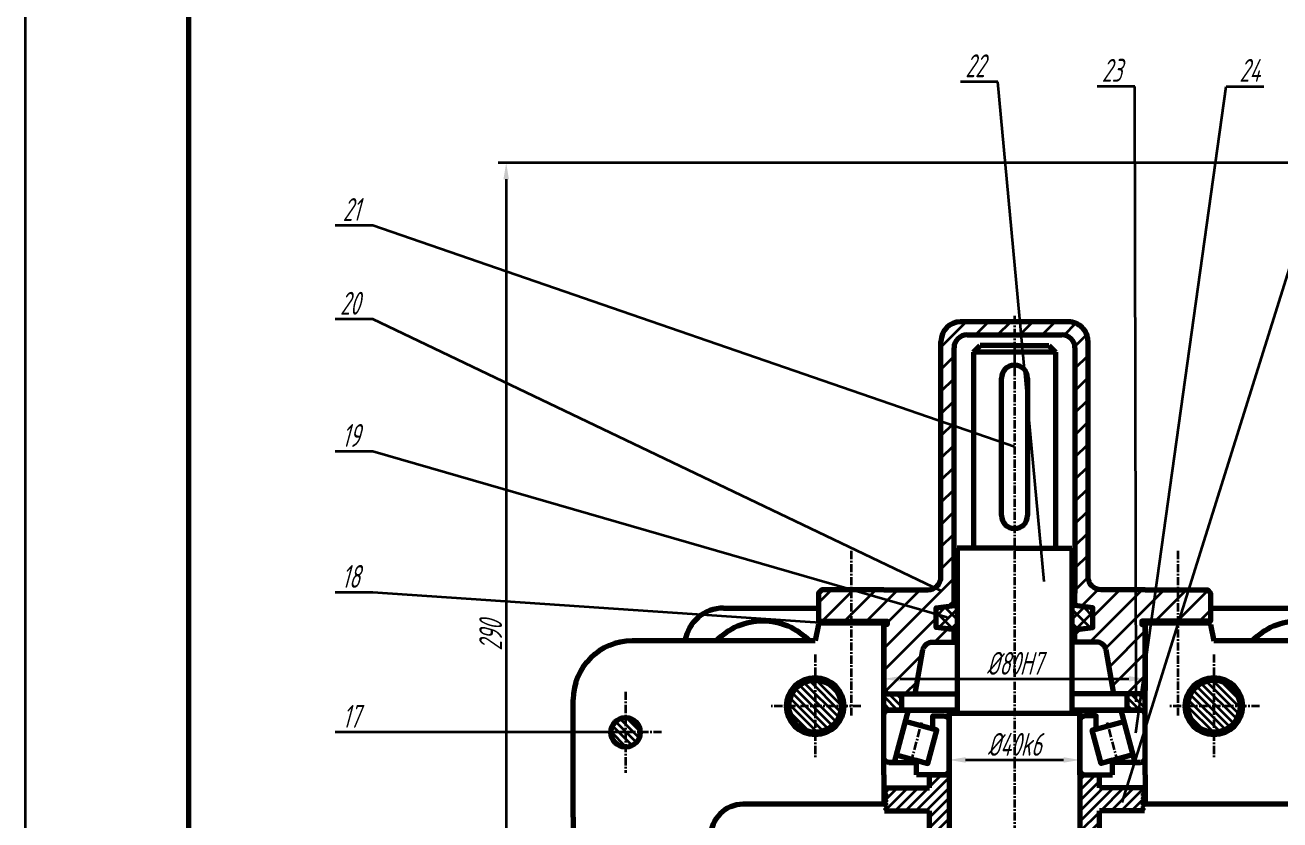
# Model space of a CAD drawing. Header units: millimetres. Extents: x 0 to 4732, y -441 to 1125.
# Drawn here: x 3259.9 to 3451.8, y 483.6 to 605.2 of the extents above; entities that cross this region are included whole.
import ezdxf
from ezdxf import colors
from ezdxf.entities.mleader import LeaderData, LeaderLine
from ezdxf.math import Vec2, Vec3

# ---------------------------------------------------------------- set-up
doc = ezdxf.new("R2010")
doc.units = ezdxf.units.MM
doc.linetypes.add('CENTER', pattern=[2, 1.25, -0.25, 0.25, -0.25])
for name, color, linetype, lineweight in [('0粗实线', 7, 'Continuous', 70), ('0细实线', 7, 'Continuous', 35), ('1', 1, 'CENTER', 35), ('标注', 6, 'Continuous', 35), ('箱体', 3, 'Continuous', 70), ('粗实线', 7, 'Continuous', 70)]:
    doc.layers.add(name, color=color, linetype=linetype, lineweight=lineweight)
for name, color, linetype in [('1剖面线', 7, 'Continuous'), ('bear1', 7, 'Continuous'), ('bear2', 7, 'CENTER'), ('紧固件', 2, 'Continuous'), ('轴承盖', 4, 'Continuous')]:
    doc.layers.add(name, color=color, linetype=linetype)
doc.styles.add('数字', font='isocp.shx', dxfattribs={"width": 0.7, "oblique": 15, "height": 3.5})
doc.styles.add('数字字母', font='isocp.shx', dxfattribs={"width": 0.7, "oblique": 15, "height": 3.5})
doc.dimstyles.new('数字标注', dxfattribs={"dimtxt": 3.5, "dimasz": 2.5, "dimexe": 1.25, "dimexo": 0.625, "dimtad": 1, "dimtxsty": '数字', "dimcen": 2.5, "dimadec": 0, "dimazin": 0, "dimtfac": 1, "dimtmove": 0, "dimatfit": 3, "dimfxl": 1, "dimlwd": 35, "dimlwe": 35, "dimarcsym": 0})
pattern_1 = [(135, (2691.4146, -145.8167), (-0.561266, -0.561266), [])]

# ---------------------------------------------------------------- blocks, each defined once
blk = doc.blocks.new('*D62')
at = {"layer": 'Defpoints', "color": 0, "lineweight": 15, "transparency": 16777216}
for p in [(3606.22, 584.15), (3333.46, 439.53), (3338.78, 439.53)]:
    blk.add_point(p, dxfattribs=at)
at = {"layer": '标注', "color": 0, "linetype": 'Continuous', "lineweight": 35, "transparency": 16777216}
for p, q in [((3605.59, 584.15), (3332.21, 584.15)), ((3333.46, 581.65), (3333.46, 442.03)), ((3338.16, 439.53), (3332.21, 439.53))]:
    blk.add_line(p, q, dxfattribs=at)
at = {"layer": '标注', "color": 0, "lineweight": 15, "transparency": 16777216}
for points in [[(3333.04, 581.65), (3333.87, 581.65), (3333.46, 584.15)], [(3333.04, 442.03), (3333.87, 442.03), (3333.46, 439.53)]]:
    blk.add_solid(points, dxfattribs=at)
at = {"layer": '标注', "color": 0, "transparency": 16777216, "insert": (3331.08, 511.84), "char_height": 3.5, "attachment_point": 5, "rotation": 90, "style": '数字'}
blk.add_mtext('290', dxfattribs=at)
blk = doc.blocks.new('*D70')
at = {"layer": 'Defpoints', "color": 0, "lineweight": 15, "transparency": 16777216}
for p in [(3401.22, 495.21), (3421.22, 495.21), (3421.22, 492.8)]:
    blk.add_point(p, dxfattribs=at)
at = {"layer": '标注', "color": 0, "linetype": 'Continuous', "lineweight": 35, "transparency": 16777216}
for p, q in [((3401.22, 494.59), (3401.22, 491.55)), ((3421.22, 494.59), (3421.22, 491.55)), ((3403.72, 492.8), (3418.72, 492.8))]:
    blk.add_line(p, q, dxfattribs=at)
at = {"layer": '标注', "color": 0, "lineweight": 15, "transparency": 16777216}
for points in [[(3403.72, 493.22), (3403.72, 492.38), (3401.22, 492.8)], [(3418.72, 493.22), (3418.72, 492.38), (3421.22, 492.8)]]:
    blk.add_solid(points, dxfattribs=at)
at = {"layer": '标注', "color": 0, "transparency": 16777216, "insert": (3411.22, 495.18), "char_height": 3.5, "attachment_point": 5, "style": '数字'}
blk.add_mtext('%%C40k6', dxfattribs=at)
blk = doc.blocks.new('*D71')
at = {"layer": 'Defpoints', "color": 0, "lineweight": 15, "transparency": 16777216}
for p in [(3391.22, 505.28), (3431.22, 505.28), (3431.22, 505.2)]:
    blk.add_point(p, dxfattribs=at)
at = {"layer": '标注', "color": 0, "linetype": 'Continuous', "lineweight": 35, "transparency": 16777216}
for p, q in [((3393.72, 505.2), (3428.72, 505.2)), ((3391.22, 504.65), (3391.22, 503.95)), ((3431.22, 504.65), (3431.22, 503.95))]:
    blk.add_line(p, q, dxfattribs=at)
at = {"layer": '标注', "color": 0, "lineweight": 15, "transparency": 16777216}
for points in [[(3393.72, 505.62), (3393.72, 504.79), (3391.22, 505.2)], [(3428.72, 505.62), (3428.72, 504.79), (3431.22, 505.2)]]:
    blk.add_solid(points, dxfattribs=at)
at = {"layer": '标注', "color": 0, "transparency": 16777216, "insert": (3411.22, 507.58), "char_height": 3.5, "attachment_point": 5, "style": '数字'}
blk.add_mtext('%%C80H7', dxfattribs=at)
blk = doc.blocks.new('_None')

msp = doc.modelspace()

# ---------------------------------------------------------------- hatches: boundary and pattern name
at = {"layer": '1剖面线', "lineweight": 35}
h = msp.add_hatch(dxfattribs=at)
h.set_pattern_fill('ANSI31', color=0, scale=0.7559)
h.set_pattern_definition([(45, (2691.4146, -145.8167), (-1.697044, 1.697044), [])])
h.paths.add_polyline_path([(3399.217, 516.077), (3401.967, 516.415), (3401.967, 518.327), (3401.967, 555.827, -0.4142136), (3403.967, 557.827), (3411.217, 557.827), (3411.217, 559.827), (3402.967, 559.827, 0.4142136), (3399.967, 556.827), (3399.967, 520.827, -0.4142136), (3397.967, 518.827), (3391.217, 518.827), (3386.217, 518.827), (3386.217, 514.027), (3391.717, 514.027), (3391.717, 513.527), (3391.217, 513.527), (3391.217, 503.402), (3391.717, 502.902), (3396.017, 502.902), (3397.217, 509.627, -0.3141738), (3398.417, 510.827), (3401.967, 510.827), (3401.967, 512.739), (3399.217, 513.077)])
h.paths.add_polyline_path([(3436.217, 518.827), (3431.217, 518.827), (3424.467, 518.827, -0.4142136), (3422.467, 520.827), (3422.467, 556.827, 0.4142136), (3419.467, 559.827), (3417.775, 559.827), (3417.775, 557.827), (3418.467, 557.827, -0.4142136), (3420.467, 555.827), (3420.467, 518.327), (3420.467, 516.415), (3423.217, 516.077), (3423.217, 513.077), (3420.467, 512.739), (3420.467, 510.827), (3424.017, 510.827, -0.3141738), (3425.217, 509.627), (3426.417, 502.902), (3430.717, 502.902), (3431.217, 503.402), (3431.217, 513.527), (3430.717, 513.527), (3430.717, 514.027), (3436.217, 514.027)])
h.paths.add_polyline_path([(3417.775, 559.827), (3411.217, 559.827), (3411.217, 557.827), (3417.775, 557.827)])
h.paths.add_polyline_path([(3441.217, 518.327), (3440.717, 518.827), (3436.217, 518.827), (3436.217, 514.027), (3441.217, 514.027)])
h.paths.add_polyline_path([(3386.217, 518.827), (3381.717, 518.827), (3381.217, 518.327), (3381.217, 514.027), (3386.217, 514.027)])
at = {"layer": '紧固件', "lineweight": 35}
h = msp.add_hatch(dxfattribs=at)
h.set_pattern_fill('ANSI31', color=0, scale=0.25, angle=90)
h.set_pattern_definition(pattern_1)
h.paths.add_polyline_path([(3384.717, 501.027, 1), (3376.717, 501.027, 1)])
h = msp.add_hatch(dxfattribs=at)
h.set_pattern_fill('ANSI31', color=0, scale=0.25, angle=90)
h.set_pattern_definition(pattern_1)
h.paths.add_polyline_path([(3445.717, 501.027, 1), (3437.717, 501.027, 1)])
h = msp.add_hatch(dxfattribs=at)
h.set_pattern_fill('ANSI31', color=0, scale=0.25, angle=90)
h.set_pattern_definition(pattern_1)
h.paths.add_polyline_path([(3431.217, 378.652), (3430.638, 378.647, -0.0575421), (3430.467, 378.627), (3428.467, 378.627), (3428.467, 376.152), (3431.217, 376.152)])
h.paths.add_polyline_path([(3393.967, 502.902), (3391.217, 502.902), (3391.217, 500.402), (3391.796, 500.407, -0.0575421), (3391.967, 500.427), (3393.967, 500.427)])
h.paths.add_polyline_path([(3431.217, 502.902), (3428.467, 502.902), (3428.467, 500.427), (3430.467, 500.427, -0.0575421), (3430.638, 500.407), (3431.217, 500.402)])
h = msp.add_hatch(dxfattribs=at)
h.set_pattern_fill('ANSI31', color=0, scale=0.25, angle=90)
h.set_pattern_definition(pattern_1)
edge = h.paths.add_edge_path()
edge.add_arc((3351.717, 497.027), 2.25, 90, 270)
edge.add_line((3351.717, 494.777), (3351.717, 499.277))
edge = h.paths.add_edge_path()
edge.add_arc((3351.717, 497.027), 2.25, 270, 450)
edge.add_line((3351.717, 499.277), (3351.717, 494.777))
h = msp.add_hatch(dxfattribs=at)
h.set_pattern_fill('ANSI31', color=0, scale=0.35, style=0)
h.set_pattern_definition([(45, (2691.4146, -145.8167), (-0.7857724, 0.7857724), [])])
h.paths.add_polyline_path([(3430.684, 488.276), (3431.117, 488.526), (3424.217, 488.526), (3424.217, 490.527), (3421.217, 490.527), (3421.217, 485.026), (3421.217, 481.527), (3424.217, 481.527), (3424.217, 485.026), (3431.117, 485.026), (3430.684, 485.276), (3431.117, 485.526), (3431.117, 486.526), (3430.684, 486.776), (3431.117, 487.026), (3431.117, 488.026)])
h.paths.add_polyline_path([(3391.75, 488.276), (3391.317, 488.026), (3391.317, 487.026), (3391.75, 486.776), (3391.317, 486.526), (3391.317, 485.526), (3391.75, 485.276), (3391.317, 485.026), (3398.217, 485.026), (3398.217, 481.527), (3401.217, 481.527), (3401.217, 485.026), (3401.217, 490.527), (3398.217, 490.527), (3398.217, 488.526), (3391.317, 488.526)])
at = {"layer": '轴承盖', "lineweight": 35}
h = msp.add_hatch(dxfattribs=at)
h.set_pattern_fill('ANSI37', color=0, scale=0.472441, angle=-90, style=0)
h.set_pattern_definition([(315, (3411.2173, 514.027), (1.06066, 1.06066), []), (45, (3411.2173, 514.027), (-1.06066, 1.06066), [])])
h.paths.add_polyline_path([(3419.967, 512.678), (3423.217, 513.077), (3423.217, 516.077), (3419.967, 516.476)])
h.paths.add_polyline_path([(3402.467, 512.678), (3399.217, 513.077), (3399.217, 516.077), (3402.467, 516.476)])

# ---------------------------------------------------------------- linework, layer by layer
at = {"color": 0, "lineweight": 70}
for p, q in [((3404.967, 555.202), (3405.967, 556.202)), ((3404.967, 555.202), (3404.967, 525.202)), ((3417.467, 555.202), (3404.967, 555.202)), ((3411.217, 556.202), (3405.967, 556.202)), ((3411.217, 556.202), (3416.467, 556.202)), ((3416.467, 556.202), (3417.467, 555.202)), ((3417.467, 555.202), (3417.467, 525.202)), ((3409.217, 530.202), (3409.217, 551.202)), ((3413.217, 551.202), (3413.217, 540.702)), ((3413.217, 540.702), (3413.217, 530.202)), ((3411.217, 525.202), (3402.467, 525.202)), ((3402.467, 525.202), (3402.467, 505.202)), ((3411.217, 525.202), (3419.967, 525.202)), ((3419.967, 525.202), (3419.967, 505.202)), ((3402.467, 505.202), (3402.467, 500.402)), ((3419.967, 505.202), (3419.967, 500.402)), ((3391.217, 490.527), (3391.217, 500.402)), ((3401.217, 500.402), (3401.217, 499.902)), ((3401.217, 490.527), (3401.217, 499.902)), ((3401.217, 499.902), (3401.217, 490.527)), ((3421.217, 499.902), (3401.217, 499.902)), ((3401.217, 499.902), (3401.217, 490.527)), ((3402.467, 500.402), (3402.467, 499.902)), ((3419.967, 500.402), (3419.967, 499.902)), ((3421.217, 490.527), (3421.217, 500.402)), ((3421.217, 500.402), (3421.217, 490.527)), ((3421.217, 490.527), (3421.217, 500.027)), ((3431.217, 490.527), (3431.217, 500.402))]:
    msp.add_line(p, q, dxfattribs=at)
for centre, start, end in [((3411.217, 551.202), 0, 180), ((3411.217, 530.202), 180, 0)]:
    msp.add_arc(centre, 2, start, end, dxfattribs=at)
at = {"layer": '0粗实线', "color": 0, "lineweight": 70}
for p, q in [((3401.217, 500.427), (3402.467, 500.427)), ((3421.217, 500.427), (3419.967, 500.427)), ((3391.317, 488.526), (3391.75, 488.276)), ((3391.75, 488.276), (3391.317, 488.026)), ((3391.317, 488.026), (3391.75, 487.776)), ((3391.75, 487.776), (3391.317, 487.526)), ((3431.117, 488.526), (3430.684, 488.276)), ((3430.684, 488.276), (3431.117, 488.026)), ((3431.117, 488.026), (3430.684, 487.776)), ((3430.684, 487.776), (3431.117, 487.526)), ((3391.317, 487.526), (3391.75, 487.276)), ((3391.75, 487.276), (3391.317, 487.026)), ((3391.317, 487.026), (3391.75, 486.776)), ((3391.75, 486.776), (3391.317, 486.526)), ((3391.317, 486.526), (3391.75, 486.276)), ((3391.75, 486.276), (3391.317, 486.026)), ((3391.317, 486.026), (3391.75, 485.776)), ((3391.75, 485.776), (3391.317, 485.526)), ((3431.117, 487.526), (3430.684, 487.276)), ((3430.684, 487.276), (3431.117, 487.026)), ((3431.117, 487.026), (3430.684, 486.776)), ((3430.684, 486.776), (3431.117, 486.526)), ((3431.117, 486.526), (3430.684, 486.276)), ((3430.684, 486.276), (3431.117, 486.026)), ((3431.117, 486.026), (3430.684, 485.776)), ((3430.684, 485.776), (3431.117, 485.526)), ((3391.317, 485.526), (3391.75, 485.276)), ((3391.75, 485.276), (3391.317, 485.026)), ((3431.117, 485.526), (3430.684, 485.276)), ((3430.684, 485.276), (3431.117, 485.026))]:
    msp.add_line(p, q, dxfattribs=at)
at = {"layer": '0细实线', "color": 0, "lineweight": 35}
msp.add_line((3259.86, 892.916), (3259.86, 298.916), dxfattribs=at)
at = {"layer": '1', "color": 0, "lineweight": 35}
for p, q in [((3411.217, 560.765), (3411.217, 324.411)), ((3386.217, 524.777), (3386.217, 499.577)), ((3436.217, 524.777), (3436.217, 499.577)), ((3380.725, 508.957), (3380.71, 493.097)), ((3441.725, 508.957), (3441.71, 493.097)), ((3351.723, 503.225), (3351.712, 490.829)), ((3387.717, 501.027), (3373.717, 501.027)), ((3448.717, 501.027), (3434.717, 501.027)), ((3357.217, 497.027), (3346.217, 497.027))]:
    msp.add_line(p, q, dxfattribs=at)
at = {"layer": 'bear1', "color": 0, "lineweight": 70}
for points in [[(3394.955, 500.427), (3392.812, 492.427), (3391.967, 492.427, -0.4142136), (3391.217, 493.177), (3391.217, 499.677, -0.4142136), (3391.967, 500.427)], [(3396.217, 490.527), (3396.217, 492.744), (3397.949, 492.28), (3399.315, 497.38), (3398.717, 497.54), (3398.717, 499.527), (3400.467, 499.527, -0.4142136), (3401.217, 498.777), (3401.217, 491.277, -0.4142136), (3400.467, 490.527)], [(3426.217, 490.527), (3426.217, 492.744), (3424.486, 492.28), (3423.119, 497.38), (3423.717, 497.54), (3423.717, 499.527), (3421.967, 499.527, 0.4142136), (3421.217, 498.777), (3421.217, 491.277, 0.4142136), (3421.967, 490.527)], [(3427.479, 500.427), (3429.623, 492.427), (3430.467, 492.427, 0.4142136), (3431.217, 493.177), (3431.217, 499.677, 0.4142136), (3430.467, 500.427)]]:
    msp.add_lwpolyline(points, format="xyb", close=True, dxfattribs=at)
for points in [[(3391.967, 500.427), (3401.217, 500.427)], [(3430.467, 500.427), (3421.217, 500.427)], [(3391.967, 492.427), (3396.217, 492.427)], [(3430.467, 492.427), (3426.217, 492.427)]]:
    msp.add_lwpolyline(points, dxfattribs=at)
for points in [[(3397.949, 492.28), (3399.315, 497.38), (3394.486, 498.674), (3393.119, 493.574)], [(3424.486, 492.28), (3423.119, 497.38), (3427.949, 498.674), (3429.315, 493.574)]]:
    msp.add_lwpolyline(points, close=True, dxfattribs=at)
at = {"layer": 'bear2', "color": 0, "lineweight": 35}
for p, q in [((3395.397, 492.417), (3397.037, 498.537)), ((3427.037, 492.417), (3425.397, 498.537))]:
    msp.add_line(p, q, dxfattribs=at)
at = {"layer": '箱体', "color": 0, "lineweight": 70}
for p, q in [((3366.717, 516.027), (3381.217, 516.027)), ((3441.217, 516.027), (3468.217, 516.027)), ((3381.217, 513.527), (3380.717, 511.027)), ((3391.217, 490.527), (3391.217, 513.527)), ((3431.217, 490.527), (3431.217, 513.527)), ((3441.217, 513.527), (3441.717, 511.027)), ((3467.717, 511.027), (3441.717, 511.027)), ((3343.717, 484.027), (3343.717, 502.027)), ((3391.217, 490.527), (3391.217, 486.027)), ((3431.217, 490.527), (3431.217, 486.027)), ((3485.717, 486.027), (3431.117, 486.027)), ((3343.717, 484.027), (3343.717, 439.527))]:
    msp.add_line(p, q, dxfattribs=at)
at = {"layer": '箱体', "color": 0}
for p, q in [((3380.717, 511.027), (3352.717, 511.027)), ((3391.317, 486.027), (3369.717, 486.027))]:
    msp.add_line(p, q, dxfattribs=at)
at = {"layer": '箱体', "color": 0, "lineweight": 70}
for centre, radius, start, end in [((3366.717, 510.027), 6, 90, 170.40593), ((3372.717, 504.027), 10, 44.427, 135.573), ((3454.717, 504.027), 10, 44.427, 135.573), ((3369.717, 481.027), 5, 90, 180)]:
    msp.add_arc(centre, radius, start, end, dxfattribs=at)
at = {"layer": '箱体', "color": 0}
msp.add_arc((3352.717, 502.027), 9, 90, 180, dxfattribs=at)
at = {"layer": '粗实线', "color": 0, "lineweight": 70}
msp.add_line((3284.86, 882.916), (3284.86, 308.916), dxfattribs=at)
at = {"layer": '紧固件', "color": 0, "lineweight": 30}
for p, q in [((3391.217, 500.402), (3391.217, 502.902)), ((3431.217, 500.402), (3431.217, 502.902))]:
    msp.add_line(p, q, dxfattribs=at)
at = {"layer": '紧固件', "color": 0, "lineweight": 70}
for p, q in [((3391.217, 502.902), (3402.467, 502.902)), ((3393.967, 500.427), (3393.967, 502.902)), ((3431.217, 502.902), (3419.967, 502.902)), ((3428.467, 500.427), (3428.467, 502.902)), ((3393.967, 500.427), (3391.217, 500.402)), ((3402.467, 500.427), (3393.967, 500.427)), ((3419.967, 500.427), (3428.467, 500.427)), ((3428.467, 500.427), (3431.217, 500.402)), ((3398.217, 488.526), (3398.217, 490.527)), ((3398.217, 490.527), (3401.217, 490.527)), ((3401.217, 490.527), (3401.217, 485.026)), ((3421.217, 490.527), (3421.217, 485.026)), ((3421.217, 490.527), (3424.217, 490.527)), ((3424.217, 488.526), (3424.217, 490.527)), ((3391.317, 488.526), (3398.217, 488.526)), ((3431.117, 488.526), (3424.217, 488.526)), ((3391.317, 485.026), (3398.217, 485.026)), ((3398.217, 481.527), (3398.217, 485.026)), ((3401.217, 485.026), (3401.217, 481.527)), ((3421.217, 485.026), (3421.217, 481.527)), ((3431.117, 485.026), (3424.217, 485.026)), ((3424.217, 481.527), (3424.217, 485.026))]:
    msp.add_line(p, q, dxfattribs=at)
at = {"layer": '紧固件', "color": 0, "lineweight": 0}
for p, q in [((3401.217, 488.526), (3401.217, 488.526)), ((3391.217, 486.027), (3391.317, 486.026))]:
    msp.add_line(p, q, dxfattribs=at)
at = {"layer": '紧固件', "color": 0, "lineweight": 70}
for centre, radius in [((3380.717, 501.027), 4.375), ((3380.717, 501.027), 4), ((3441.717, 501.027), 4.375), ((3441.717, 501.027), 4), ((3351.717, 497.027), 2.25)]:
    msp.add_circle(centre, radius, dxfattribs=at)
at = {"layer": '轴承盖', "color": 0, "lineweight": 70}
for p, q in [((3399.967, 520.827), (3399.967, 556.827)), ((3403.967, 557.827), (3418.467, 557.827)), ((3401.967, 518.327), (3401.967, 555.827)), ((3420.467, 555.827), (3420.467, 518.327)), ((3397.967, 518.827), (3397.967, 518.827))]:
    msp.add_line(p, q, dxfattribs=at)
for points in [[(3431.217, 518.827), (3424.467, 518.827, -0.4142136), (3422.467, 520.827), (3422.467, 556.827, 0.4142136), (3419.467, 559.827), (3402.967, 559.827)], [(3391.217, 518.827), (3381.717, 518.827), (3381.217, 518.327), (3381.217, 514.027), (3391.717, 514.027), (3391.717, 513.527), (3391.217, 513.527), (3391.217, 503.402), (3391.717, 502.902), (3396.017, 502.902), (3397.217, 509.627, -0.3141738), (3398.417, 510.827), (3401.967, 510.827), (3401.967, 512.739), (3399.217, 513.077), (3399.217, 516.077), (3401.967, 516.415), (3401.967, 518.327)], [(3431.217, 518.827), (3440.717, 518.827), (3441.217, 518.327), (3441.217, 514.027), (3430.717, 514.027), (3430.717, 513.527), (3431.217, 513.527), (3431.217, 503.402), (3430.717, 502.902), (3426.417, 502.902), (3425.217, 509.627, 0.3141738), (3424.017, 510.827), (3420.467, 510.827), (3420.467, 512.739), (3423.217, 513.077), (3423.217, 516.077), (3420.467, 516.415), (3420.467, 518.327)]]:
    msp.add_lwpolyline(points, format="xyb", dxfattribs=at)
at = {"layer": '轴承盖', "color": 0, "lineweight": 30}
for points in [[(3420.467, 559.827), (3420.467, 559.827)], [(3381.217, 514.027), (3391.217, 514.027), (3391.217, 513.527), (3381.217, 513.527)], [(3441.217, 514.027), (3431.217, 514.027), (3431.217, 513.527), (3441.217, 513.527)]]:
    msp.add_lwpolyline(points, close=True, dxfattribs=at)
at = {"layer": '轴承盖', "color": 0, "lineweight": 70}
for points in [[(3391.217, 518.827), (3397.967, 518.827)], [(3391.217, 518.827), (3397.967, 518.827)], [(3401.967, 510.827), (3402.467, 510.827)], [(3401.967, 510.827), (3402.467, 510.827)], [(3420.467, 510.827), (3419.967, 510.827)], [(3420.467, 510.827), (3419.967, 510.827)]]:
    msp.add_lwpolyline(points, dxfattribs=at)
at = {"layer": '轴承盖', "color": 0, "lineweight": 30}
msp.add_lwpolyline([(3431.217, 518.827), (3424.467, 518.827)], dxfattribs=at)
at = {"layer": '轴承盖', "color": 0, "lineweight": 70}
for points in [[(3402.467, 512.678), (3399.217, 513.077), (3399.217, 516.077), (3402.467, 516.476)], [(3419.967, 512.678), (3423.217, 513.077), (3423.217, 516.077), (3419.967, 516.476)]]:
    msp.add_lwpolyline(points, close=True, dxfattribs=at)
for centre, radius, start, end in [((3402.967, 556.827), 3, 90, 180), ((3403.967, 555.827), 2, 90, 180), ((3418.467, 555.827), 2, 0, 90), ((3397.967, 520.827), 2, 270, 0)]:
    msp.add_arc(centre, radius, start, end, dxfattribs=at)
at = {"layer": '轴承盖', "color": 0, "lineweight": 30}
for points in [[(3381.217, 514.027), (3391.217, 514.027), (3381.217, 513.527), (3391.217, 513.527)], [(3441.217, 514.027), (3431.217, 514.027), (3441.217, 513.527), (3431.217, 513.527)]]:
    msp.add_solid(points, dxfattribs=at)

# ---------------------------------------------------------------- dimensions: what is measured, and where the dimension line sits
at = {"layer": '标注', "color": 0}
dim = msp.add_linear_dim(base=(3333.457, 439.527), p1=(3606.217, 584.152), p2=(3338.784, 439.527), angle=90, text='290', dimstyle='数字标注', dxfattribs=at)
dim.commit()
dim.dimension.update_dxf_attribs({"geometry": '*D62', "text_midpoint": (3333.457, 511.84), "dimtype": 160})
for base, p1, p2, text, picture, middle in [((3431.217, 505.202), (3391.217, 505.279), (3431.217, 505.279), '%%C80H7', '*D71', (3411.217, 507.577)), ((3421.217, 492.802), (3401.217, 495.215), (3421.217, 495.215), '%%C40k6', '*D70', (3411.217, 495.177))]:
    dim = msp.add_linear_dim(base=base, p1=p1, p2=p2, text=text, dimstyle='数字标注', dxfattribs=at)
    dim.commit()
    dim.dimension.update_dxf_attribs({"geometry": picture, "text_midpoint": middle})

# ---------------------------------------------------------------- leaders
ml = msp.add_multileader_mtext('Standard', dxfattribs=at)
ml.set_content('22', style='数字字母')
ml.set_leader_properties(linetype='Continuous', lineweight=35)
ml.set_arrow_properties(name='NONE')
ml.build(insert=Vec2(0, 0))
ml.multileader.update_dxf_attribs({"text_left_attachment_type": 5, "text_right_attachment_type": 5, "dogleg_length": 0})
ctx = ml.context
ctx.base_point, ctx.char_height, ctx.plane_origin = Vec3(3401.238, 596.556), 3.5, Vec3(3407.274, 520.113)
ctx.left_attachment, ctx.right_attachment, ctx.text_align_type = 5, 5, 2
notes = []
notes.append((ctx, [(0, (1, 1, 0), (3408.686, 596.556), (-1, 0), 0, [(0, [(3415.776, 520.113)], 0, [])])]))
ctx.mtext.insert, ctx.mtext.alignment, ctx.mtext.flow_direction = Vec3(3406.686, 600.756), 3, 5
ml = msp.add_multileader_mtext('Standard', dxfattribs=at)
ml.set_content('23', style='数字字母')
ml.set_leader_properties(linetype='Continuous', lineweight=35)
ml.set_arrow_properties(name='NONE')
ml.build(insert=Vec2(0, 0))
ml.multileader.update_dxf_attribs({"text_left_attachment_type": 5, "text_right_attachment_type": 5, "dogleg_length": 0})
ctx = ml.context
ctx.base_point, ctx.char_height, ctx.plane_origin = Vec3(3422.087, 595.856), 3.5, Vec3(3429.814, 501.665)
ctx.left_attachment, ctx.right_attachment, ctx.text_align_type = 5, 5, 2
notes.append((ctx, [(1, (1, 1, 0), (3429.626, 595.856), (-1, 0), 0, [(0, [(3429.814, 501.665)], 0, [])])]))
ctx.mtext.insert, ctx.mtext.alignment, ctx.mtext.flow_direction = Vec3(3427.626, 600.056), 3, 5
ml = msp.add_multileader_mtext('Standard', dxfattribs=at)
ml.set_content('25', style='数字字母')
ml.set_leader_properties(linetype='Continuous', lineweight=35)
ml.set_arrow_properties(name='NONE')
ml.build(insert=Vec2(0, 0))
ml.multileader.update_dxf_attribs({"text_left_attachment_type": 5, "text_right_attachment_type": 5, "dogleg_length": 0})
ctx = ml.context
ctx.base_point, ctx.char_height, ctx.plane_origin = Vec3(3461.994, 595.856), 3.5, Vec3(3427.667, 486.276)
ctx.left_attachment, ctx.right_attachment = 5, 5
notes.append((ctx, [(0, (1, 1, 0), (3461.994, 595.856), (1, 0), 0, [(0, [(3427.667, 486.276)], 0, [])])]))
ctx.mtext.insert, ctx.mtext.flow_direction = Vec3(3463.994, 600.056), 5
ml = msp.add_multileader_mtext('Standard', dxfattribs=at)
ml.set_content('24', style='数字字母')
ml.set_leader_properties(linetype='Continuous', lineweight=35)
ml.set_arrow_properties(name='NONE')
ml.build(insert=Vec2(0, 0))
ml.multileader.update_dxf_attribs({"text_left_attachment_type": 5, "text_right_attachment_type": 5, "dogleg_length": 0})
ctx = ml.context
ctx.base_point, ctx.char_height, ctx.plane_origin = Vec3(3443.616, 595.856), 3.5, Vec3(3429.798, 496.969)
ctx.left_attachment, ctx.right_attachment = 5, 5
notes.append((ctx, [(0, (1, 1, 0), (3443.616, 595.856), (1, 0), 0, [(0, [(3429.798, 496.969)], 0, [])])]))
ctx.mtext.insert, ctx.mtext.flow_direction = Vec3(3445.616, 600.056), 5
ml = msp.add_multileader_mtext('Standard', dxfattribs=at)
ml.set_content('21', style='数字字母')
ml.set_leader_properties(linetype='Continuous', lineweight=35)
ml.set_arrow_properties(name='NONE')
ml.build(insert=Vec2(0, 0))
ml.multileader.update_dxf_attribs({"text_left_attachment_type": 5, "text_right_attachment_type": 5, "dogleg_length": 0})
ctx = ml.context
ctx.base_point, ctx.char_height, ctx.plane_origin = Vec3(3306.008, 574.558), 3.5, Vec3(3411.217, 540.702)
ctx.left_attachment, ctx.right_attachment, ctx.text_align_type = 5, 5, 2
notes.append((ctx, [(0, (1, 1, 0), (3313.057, 574.558), (-1, 0), 0, [(0, [(3411.217, 540.702)], 0, [])])]))
ctx.mtext.insert, ctx.mtext.alignment, ctx.mtext.flow_direction = Vec3(3311.057, 578.759), 3, 5
ml = msp.add_multileader_mtext('Standard', dxfattribs=at)
ml.set_content('20', style='数字字母')
ml.set_leader_properties(linetype='Continuous', lineweight=35)
ml.set_arrow_properties(name='NONE')
ml.build(insert=Vec2(0, 0))
ml.multileader.update_dxf_attribs({"text_left_attachment_type": 5, "text_right_attachment_type": 5, "dogleg_length": 0})
ctx = ml.context
ctx.base_point, ctx.char_height, ctx.plane_origin = Vec3(3305.563, 560.222), 3.5, Vec3(3395.614, 517.112)
ctx.left_attachment, ctx.right_attachment, ctx.text_align_type = 5, 5, 2
notes.append((ctx, [(0, (1, 1, 0), (3313.057, 560.222), (-1, 0), 0, [(0, [(3399.967, 518.696)], 0, [])])]))
ctx.mtext.insert, ctx.mtext.alignment, ctx.mtext.flow_direction = Vec3(3311.057, 564.422), 3, 5
ml = msp.add_multileader_mtext('Standard', dxfattribs=at)
ml.set_content('19', style='数字字母')
ml.set_leader_properties(linetype='Continuous', lineweight=35)
ml.set_arrow_properties(name='NONE')
ml.build(insert=Vec2(0, 0))
ml.multileader.update_dxf_attribs({"text_left_attachment_type": 5, "text_right_attachment_type": 5, "dogleg_length": 0})
ctx = ml.context
ctx.base_point, ctx.char_height, ctx.plane_origin = Vec3(3306.489, 539.993), 3.5, Vec3(3643.717, 522.861)
ctx.left_attachment, ctx.right_attachment, ctx.text_align_type = 5, 5, 2
notes.append((ctx, [(1, (1, 1, 0), (3313.057, 539.993), (-1, 0), 0, [(0, [(3400.906, 514.577)], 0, [])])]))
ctx.mtext.insert, ctx.mtext.alignment, ctx.mtext.flow_direction = Vec3(3311.057, 544.193), 3, 5
ml = msp.add_multileader_mtext('Standard', dxfattribs=at)
ml.set_content('18', style='数字字母')
ml.set_leader_properties(linetype='Continuous', lineweight=35)
ml.set_arrow_properties(name='NONE')
ml.build(insert=Vec2(0, 0))
ml.multileader.update_dxf_attribs({"text_left_attachment_type": 5, "text_right_attachment_type": 5, "dogleg_length": 0})
ctx = ml.context
ctx.base_point, ctx.char_height, ctx.plane_origin = Vec3(3306.498, 518.426), 3.5, Vec3(3382.209, 513.734)
ctx.left_attachment, ctx.right_attachment, ctx.text_align_type = 5, 5, 2
notes.append((ctx, [(0, (1, 1, 0), (3313.057, 518.426), (-1, 0), 0, [(0, [(3382.209, 513.734)], 0, [])])]))
ctx.mtext.insert, ctx.mtext.alignment, ctx.mtext.flow_direction = Vec3(3311.057, 522.626), 3, 5
ml = msp.add_multileader_mtext('Standard', dxfattribs=at)
ml.set_content('17', style='数字字母')
ml.set_leader_properties(linetype='Continuous', lineweight=35)
ml.set_arrow_properties(name='NONE')
ml.build(insert=Vec2(0, 0))
ml.multileader.update_dxf_attribs({"text_left_attachment_type": 5, "text_right_attachment_type": 5, "dogleg_length": 0})
ctx = ml.context
ctx.base_point, ctx.char_height, ctx.plane_origin = Vec3(3306.498, 497.027), 3.5, Vec3(3351.717, 497.027)
ctx.left_attachment, ctx.right_attachment, ctx.text_align_type = 5, 5, 2
notes.append((ctx, [(0, (1, 1, 0), (3313.057, 497.027), (-1, 0), 0, [(0, [(3351.717, 497.027)], 0, [])])]))
ctx.mtext.insert, ctx.mtext.alignment, ctx.mtext.flow_direction = Vec3(3311.057, 501.227), 3, 5
for ctx, leaders in notes:
    for number, flags, end, landing, length, lines in leaders:
        leader = LeaderData()
        leader.index, (leader.has_last_leader_line, leader.has_dogleg_vector, leader.attachment_direction) = number, flags
        leader.last_leader_point, leader.dogleg_vector, leader.dogleg_length = Vec3(end), Vec3(landing), length
        for number, points, colour, breaks in lines:
            line = LeaderLine()
            line.index, line.vertices, line.color, line.breaks = number, Vec3.list(points), colors.encode_raw_color(colour), breaks
            leader.lines.append(line)
        ctx.leaders.append(leader)

doc.saveas('drawing.dxf')
